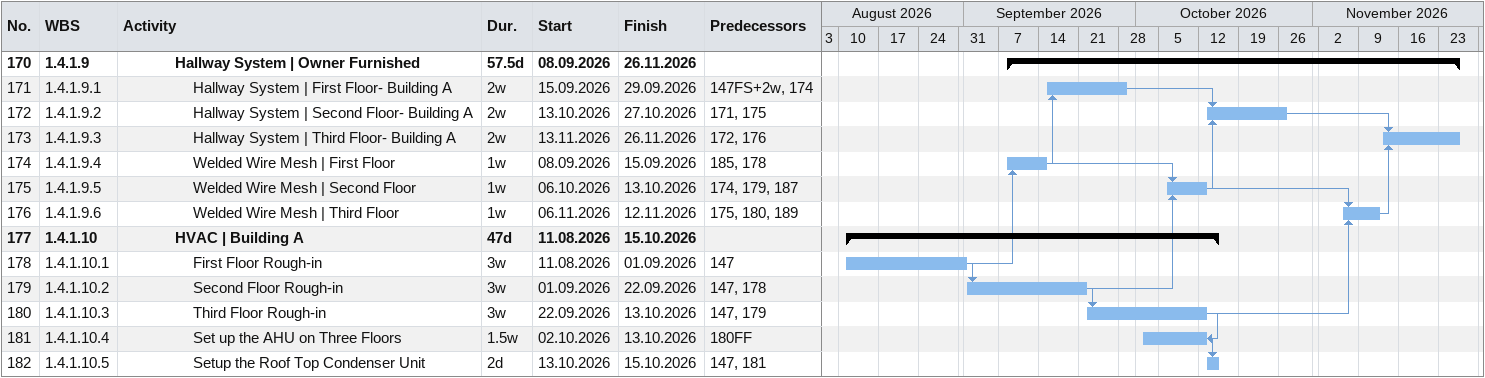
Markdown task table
| ID | WBS | Task | Duration | Start | Finish | Predecessors |
|---|---|---|---|---|---|---|
| 170 | 1.4.1.9 | **Hallway System \| Owner Furnished** | 57.5d | 2026-09-08 | 2026-11-26 |  |
| 171 | 1.4.1.9.1 | Hallway System \| First Floor- Building A | 2w | 2026-09-15 | 2026-09-29 | 147FS+2w, 174 |
| 172 | 1.4.1.9.2 | Hallway System \| Second Floor- Building A | 2w | 2026-10-13 | 2026-10-27 | 171, 175 |
| 173 | 1.4.1.9.3 | Hallway System \| Third Floor- Building A | 2w | 2026-11-13 | 2026-11-26 | 172, 176 |
| 174 | 1.4.1.9.4 | Welded Wire Mesh \| First Floor | 1w | 2026-09-08 | 2026-09-15 | 185, 178 |
| 175 | 1.4.1.9.5 | Welded Wire Mesh \| Second Floor | 1w | 2026-10-06 | 2026-10-13 | 174, 179, 187 |
| 176 | 1.4.1.9.6 | Welded Wire Mesh \| Third Floor | 1w | 2026-11-06 | 2026-11-12 | 175, 180, 189 |
| 177 | 1.4.1.10 | **HVAC \| Building A** | 47d | 2026-08-11 | 2026-10-15 |  |
| 178 | 1.4.1.10.1 | First Floor Rough-in | 3w | 2026-08-11 | 2026-09-01 | 147 |
| 179 | 1.4.1.10.2 | Second Floor Rough-in | 3w | 2026-09-01 | 2026-09-22 | 147, 178 |
| 180 | 1.4.1.10.3 | Third Floor Rough-in | 3w | 2026-09-22 | 2026-10-13 | 147, 179 |
| 181 | 1.4.1.10.4 | Set up the AHU on Three Floors | 1.5w | 2026-10-02 | 2026-10-13 | 180FF |
| 182 | 1.4.1.10.5 | Setup the Roof Top Condenser Unit | 2d | 2026-10-13 | 2026-10-15 | 147, 181 |
